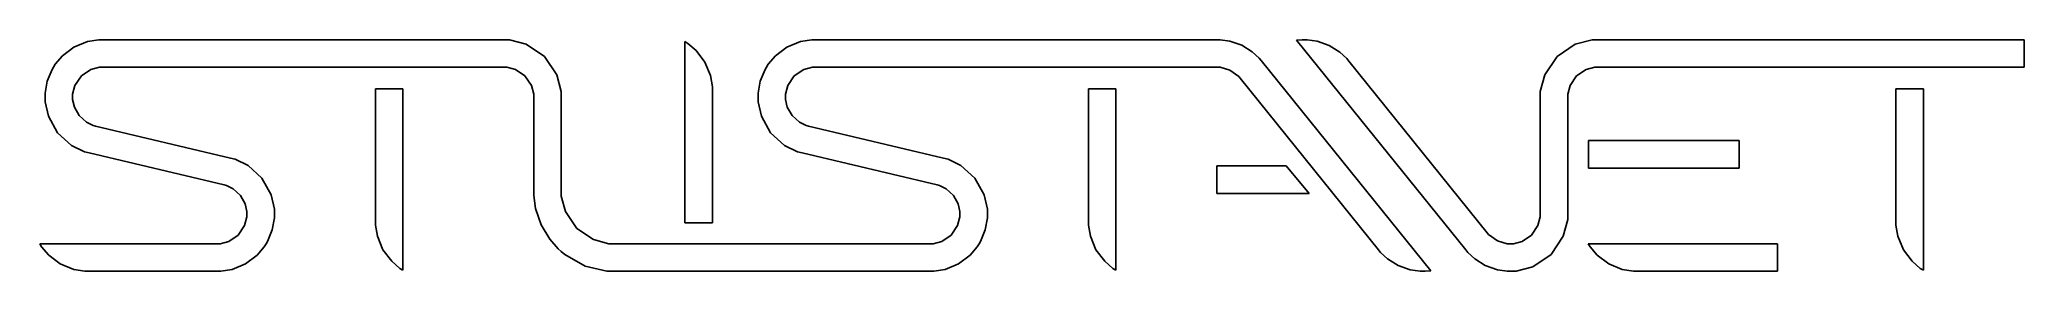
# Model space of a CAD drawing. Extents: x 0 to 229, y 0 to 27.
import ezdxf

# ---------------------------------------------------------------- set-up
doc = ezdxf.new("R2010")
doc.units = 0
doc.layers.get('0').update_dxf_attribs({"linetype": 'CONTINUOUS'})

msp = doc.modelspace()

# ---------------------------------------------------------------- linework, layer by layer
at = {"color": 0}
for p, q in [((4.13413, 26.1579), (2.80706, 25.1561)), ((4.13413, 26.1579), (2.80706, 25.1561)), ((5.69129, 26.8042), (4.13413, 26.1579)), ((5.69129, 26.8042), (4.13413, 26.1579)), ((6.98941, 27.0316), (5.69129, 26.8042)), ((6.98941, 27.0316), (5.69129, 26.8042)), ((7.42213, 27.0316), (6.98941, 27.0316)), ((7.42213, 27.0316), (6.98941, 27.0316)), ((53.7242, 27.0316), (7.42213, 27.0316)), ((53.7242, 27.0316), (7.42213, 27.0316)), ((54.3676, 27.0316), (53.7242, 27.0316)), ((54.3676, 27.0316), (53.7242, 27.0316)), ((56.2984, 26.5121), (54.3676, 27.0316)), ((56.2984, 26.5121), (54.3676, 27.0316)), ((58.4013, 25.0954), (56.2984, 26.5121)), ((58.4013, 25.0954), (56.2984, 26.5121)), ((74.5973, 26.8166), (74.9487, 26.603)), ((74.5973, 5.8856), (74.5973, 26.8166)), ((74.5973, 26.8166), (74.9487, 26.603)), ((74.5973, 5.8856), (74.5973, 26.8166)), ((74.9487, 26.603), (75.8956, 25.7803)), ((74.9487, 26.603), (75.8956, 25.7803)), ((75.8956, 25.7803), (76.8974, 24.4533)), ((75.8956, 25.7803), (76.8974, 24.4533)), ((86.3699, 26.1593), (85.0427, 25.1575)), ((86.3699, 26.1593), (85.0427, 25.1575)), ((87.9285, 26.8042), (86.3699, 26.1593)), ((87.9285, 26.8042), (86.3699, 26.1593)), ((89.2253, 27.0316), (87.9285, 26.8042)), ((89.2253, 27.0316), (87.9285, 26.8042)), ((89.6578, 27.0316), (89.2253, 27.0316)), ((89.6578, 27.0316), (89.2253, 27.0316)), ((135.96, 27.0316), (89.6578, 27.0316)), ((135.96, 27.0316), (89.6578, 27.0316)), ((136.333, 27.0316), (135.96, 27.0316)), ((136.333, 27.0316), (135.96, 27.0316)), ((137.454, 26.8635), (136.333, 27.0316)), ((137.454, 26.8635), (136.333, 27.0316)), ((138.828, 26.3798), (137.454, 26.8635)), ((138.828, 26.3798), (137.454, 26.8635)), ((140.043, 25.6219), (138.828, 26.3798)), ((140.043, 25.6219), (138.828, 26.3798)), ((140.838, 24.8984), (140.043, 25.6219)), ((140.838, 24.8984), (140.043, 25.6219)), ((145.212, 26.9847), (145.142, 26.9751)), ((145.212, 26.9847), (145.142, 26.9751)), ((145.142, 26.9751), (164.677, 2.77261)), ((145.142, 26.9751), (164.677, 2.77261)), ((145.795, 27.0316), (145.212, 26.9847)), ((145.795, 27.0316), (145.212, 26.9847)), ((146.014, 27.0316), (145.795, 27.0316)), ((146.014, 27.0316), (145.795, 27.0316)), ((146.392, 27.0316), (146.014, 27.0316)), ((146.392, 27.0316), (146.014, 27.0316)), ((147.526, 26.8593), (146.392, 27.0316)), ((147.526, 26.8593), (146.392, 27.0316)), ((148.913, 26.3646), (147.526, 26.8593)), ((148.913, 26.3646), (147.526, 26.8593)), ((150.14, 25.5888), (148.913, 26.3646)), ((150.14, 25.5888), (148.913, 26.3646)), ((150.938, 24.8488), (150.14, 25.5888)), ((150.938, 24.8488), (150.14, 25.5888)), ((177.305, 26.5121), (175.202, 25.0954)), ((177.305, 26.5121), (175.202, 25.0954)), ((179.236, 27.0316), (177.305, 26.5121)), ((179.236, 27.0316), (177.305, 26.5121)), ((179.881, 27.0316), (179.236, 27.0316)), ((179.881, 27.0316), (179.236, 27.0316)), ((229.093, 27.0316), (179.881, 27.0316)), ((229.093, 27.0316), (179.881, 27.0316)), ((229.093, 23.8566), (229.093, 27.0316)), ((229.093, 23.8566), (229.093, 27.0316)), ((1.61782, 23.6072), (1.05971, 22.2346)), ((1.61782, 23.6072), (1.05971, 22.2346)), ((1.77078, 23.8566), (1.61782, 23.6072)), ((1.77078, 23.8566), (1.61782, 23.6072)), ((1.98438, 24.2094), (1.77078, 23.8566)), ((1.98438, 24.2094), (1.77078, 23.8566)), ((2.80706, 25.1561), (1.98438, 24.2094)), ((2.80706, 25.1561), (1.98438, 24.2094)), ((4.98849, 22.8506), (6.08267, 23.5865)), ((4.98849, 22.8506), (6.08267, 23.5865)), ((6.08267, 23.5865), (7.08723, 23.8566)), ((6.08267, 23.5865), (7.08723, 23.8566)), ((7.08723, 23.8566), (7.42213, 23.8566)), ((7.08723, 23.8566), (7.42213, 23.8566)), ((7.42213, 23.8566), (53.7242, 23.8566)), ((7.42213, 23.8566), (53.7242, 23.8566)), ((53.7242, 23.8566), (54.0575, 23.8566)), ((53.7242, 23.8566), (54.0575, 23.8566)), ((54.0575, 23.8566), (55.0623, 23.5865)), ((54.0575, 23.8566), (55.0623, 23.5865)), ((55.0623, 23.5865), (56.1552, 22.8506)), ((55.0623, 23.5865), (56.1552, 22.8506)), ((59.8181, 22.9926), (58.4013, 25.0954)), ((59.8181, 22.9926), (58.4013, 25.0954)), ((60.3388, 21.0619), (59.8181, 22.9926)), ((60.3388, 21.0619), (59.8181, 22.9926)), ((76.8974, 24.4533), (77.5437, 22.8961)), ((76.8974, 24.4533), (77.5437, 22.8961)), ((77.5437, 22.8961), (77.7723, 21.598)), ((77.5437, 22.8961), (77.7723, 21.598)), ((83.8549, 23.6072), (83.2954, 22.2346)), ((83.8549, 23.6072), (83.2954, 22.2346)), ((84.008, 23.8566), (83.8549, 23.6072)), ((84.008, 23.8566), (83.8549, 23.6072)), ((84.2215, 24.2094), (84.008, 23.8566)), ((84.2215, 24.2094), (84.008, 23.8566)), ((85.0427, 25.1575), (84.2215, 24.2094)), ((85.0427, 25.1575), (84.2215, 24.2094)), ((87.2243, 22.8506), (88.3186, 23.5865)), ((87.2243, 22.8506), (88.3186, 23.5865)), ((88.3186, 23.5865), (89.323, 23.8566)), ((88.3186, 23.5865), (89.323, 23.8566)), ((89.323, 23.8566), (89.6578, 23.8566)), ((89.323, 23.8566), (89.6578, 23.8566)), ((89.6578, 23.8566), (135.96, 23.8566)), ((89.6578, 23.8566), (135.96, 23.8566)), ((135.96, 23.8566), (136.336, 23.8566)), ((135.96, 23.8566), (136.336, 23.8566)), ((136.336, 23.8566), (137.468, 23.5093)), ((136.336, 23.8566), (137.468, 23.5093)), ((137.468, 23.5093), (138.479, 22.7707)), ((137.468, 23.5093), (138.479, 22.7707)), ((141.064, 24.6242), (140.838, 24.8984)), ((141.064, 24.6242), (140.838, 24.8984)), ((160.646, 0.365181), (141.064, 24.6242)), ((160.646, 0.365181), (141.064, 24.6242)), ((151.164, 24.569), (150.938, 24.8488)), ((151.164, 24.569), (150.938, 24.8488)), ((167.149, 4.76388), (151.164, 24.569)), ((167.149, 4.76388), (151.164, 24.569)), ((173.786, 22.9926), (173.266, 21.0619)), ((173.786, 22.9926), (173.266, 21.0619)), ((175.202, 25.0954), (173.786, 22.9926)), ((175.202, 25.0954), (173.786, 22.9926)), ((177.449, 22.8506), (178.542, 23.5865)), ((177.449, 22.8506), (178.542, 23.5865)), ((178.542, 23.5865), (179.546, 23.8566)), ((178.542, 23.5865), (179.546, 23.8566)), ((179.546, 23.8566), (179.881, 23.8566)), ((179.546, 23.8566), (179.881, 23.8566)), ((179.881, 23.8566), (229.093, 23.8566)), ((179.881, 23.8566), (229.093, 23.8566)), ((1.05971, 22.2346), (0.80753, 20.8718)), ((1.05971, 22.2346), (0.80753, 20.8718)), ((0.80753, 20.8718), (0.80753, 20.417)), ((0.80753, 20.8718), (0.80753, 20.417)), ((3.98254, 20.7519), (4.25263, 21.7565)), ((3.98254, 20.7519), (4.25263, 21.7565)), ((3.98254, 20.417), (3.98254, 20.7519)), ((3.98254, 20.417), (3.98254, 20.7519)), ((4.25263, 21.7565), (4.98849, 22.8506)), ((4.25263, 21.7565), (4.98849, 22.8506)), ((38.9075, 6.07716), (38.9075, 21.3568)), ((38.9075, 21.3568), (42.0825, 21.3568)), ((38.9075, 6.07716), (38.9075, 21.3568)), ((38.9075, 21.3568), (42.0825, 21.3568)), ((42.0825, 21.3568), (42.0825, 0.425813)), ((42.0825, 21.3568), (42.0825, 0.425813)), ((56.1552, 22.8506), (56.8925, 21.7565)), ((56.1552, 22.8506), (56.8925, 21.7565)), ((56.8925, 21.7565), (57.1638, 20.7519)), ((56.8925, 21.7565), (57.1638, 20.7519)), ((57.1638, 20.7519), (57.1638, 20.417)), ((57.1638, 20.7519), (57.1638, 20.417)), ((60.3388, 20.417), (60.3388, 21.0619)), ((60.3388, 20.417), (60.3388, 21.0619)), ((77.7723, 21.598), (77.7723, 21.1653)), ((77.7723, 21.598), (77.7723, 21.1653)), ((77.7723, 21.1653), (77.7723, 5.8856)), ((77.7723, 21.1653), (77.7723, 5.8856)), ((83.2954, 22.2346), (83.0432, 20.8718)), ((83.2954, 22.2346), (83.0432, 20.8718)), ((83.0432, 20.8718), (83.0432, 20.417)), ((83.0432, 20.8718), (83.0432, 20.417)), ((86.2182, 20.7519), (86.4884, 21.7565)), ((86.2182, 20.7519), (86.4884, 21.7565)), ((86.2182, 20.417), (86.2182, 20.7519)), ((86.2182, 20.417), (86.2182, 20.7519)), ((86.4884, 21.7565), (87.2243, 22.8506)), ((86.4884, 21.7565), (87.2243, 22.8506)), ((121.145, 6.07854), (121.145, 21.3582)), ((121.145, 21.3582), (124.32, 21.3582)), ((121.145, 6.07854), (121.145, 21.3582)), ((121.145, 21.3582), (124.32, 21.3582)), ((124.32, 21.3582), (124.32, 0.427193)), ((124.32, 21.3582), (124.32, 0.427193)), ((138.479, 22.7707), (138.637, 22.575)), ((138.479, 22.7707), (138.637, 22.575)), ((138.637, 22.575), (154.623, 2.77124)), ((138.637, 22.575), (154.623, 2.77124)), ((173.266, 21.0619), (173.266, 20.417)), ((173.266, 21.0619), (173.266, 20.417)), ((176.441, 20.7519), (176.711, 21.7565)), ((176.441, 20.7519), (176.711, 21.7565)), ((176.441, 20.417), (176.441, 20.7519)), ((176.441, 20.417), (176.441, 20.7519)), ((176.711, 21.7565), (177.449, 22.8506)), ((176.711, 21.7565), (177.449, 22.8506)), ((214.278, 6.07716), (214.278, 21.3568)), ((214.278, 21.3568), (217.453, 21.3568)), ((214.278, 6.07716), (214.278, 21.3568)), ((214.278, 21.3568), (217.453, 21.3568)), ((217.453, 21.3568), (217.453, 0.425813)), ((217.453, 21.3568), (217.453, 0.425813)), ((0.80753, 20.417), (0.80753, 19.8617)), ((0.80753, 20.417), (0.80753, 19.8617)), ((0.80753, 19.8617), (1.19063, 18.1929)), ((0.80753, 19.8617), (1.19063, 18.1929)), ((3.98254, 20.129), (3.98254, 20.417)), ((3.98254, 20.129), (3.98254, 20.417)), ((4.18098, 19.2609), (3.98254, 20.129)), ((4.18098, 19.2609), (3.98254, 20.129)), ((4.73357, 18.2714), (4.18098, 19.2609)), ((4.73357, 18.2714), (4.18098, 19.2609)), ((57.1638, 20.417), (57.1638, 9.5691)), ((57.1638, 20.417), (57.1638, 9.5691)), ((60.3388, 9.5691), (60.3388, 20.417)), ((60.3388, 9.5691), (60.3388, 20.417)), ((83.0432, 20.417), (83.0432, 19.8617)), ((83.0432, 20.417), (83.0432, 19.8617)), ((83.0432, 19.8617), (83.4263, 18.1929)), ((83.0432, 19.8617), (83.4263, 18.1929)), ((86.2182, 20.129), (86.2182, 20.417)), ((86.2182, 20.129), (86.2182, 20.417)), ((86.4168, 19.2609), (86.2182, 20.129)), ((86.4168, 19.2609), (86.2182, 20.129)), ((86.9692, 18.2714), (86.4168, 19.2609)), ((86.9692, 18.2714), (86.4168, 19.2609)), ((173.266, 20.417), (173.266, 6.92326)), ((173.266, 20.417), (173.266, 6.92326)), ((176.441, 6.92326), (176.441, 20.417)), ((176.441, 6.92326), (176.441, 20.417)), ((1.19063, 18.1929), (2.25309, 16.2898)), ((1.19063, 18.1929), (2.25309, 16.2898)), ((2.25309, 16.2898), (3.85988, 14.8428)), ((2.25309, 16.2898), (3.85988, 14.8428)), ((5.57004, 17.519), (4.73357, 18.2714)), ((5.57004, 17.519), (4.73357, 18.2714)), ((6.34725, 17.1373), (5.57004, 17.519)), ((6.34725, 17.1373), (5.57004, 17.519)), ((6.62146, 17.0711), (6.34725, 17.1373)), ((6.62146, 17.0711), (6.34725, 17.1373)), ((22.1905, 13.3573), (6.62146, 17.0711)), ((22.1905, 13.3573), (6.62146, 17.0711)), ((83.4263, 18.1929), (84.4889, 16.2898)), ((83.4263, 18.1929), (84.4889, 16.2898)), ((84.4889, 16.2898), (86.0972, 14.8428)), ((84.4889, 16.2898), (86.0972, 14.8428)), ((87.8057, 17.519), (86.9692, 18.2714)), ((87.8057, 17.519), (86.9692, 18.2714)), ((88.5832, 17.1373), (87.8057, 17.519)), ((88.5832, 17.1373), (87.8057, 17.519)), ((88.8573, 17.0711), (88.5832, 17.1373)), ((88.8573, 17.0711), (88.5832, 17.1373)), ((104.428, 13.3573), (88.8573, 17.0711)), ((104.428, 13.3573), (88.8573, 17.0711)), ((3.85988, 14.8428), (5.35506, 14.1084)), ((3.85988, 14.8428), (5.35506, 14.1084)), ((5.35506, 14.1084), (5.88148, 13.9829)), ((5.35506, 14.1084), (5.88148, 13.9829)), ((5.88148, 13.9829), (21.4519, 10.2691)), ((5.88148, 13.9829), (21.4519, 10.2691)), ((86.0972, 14.8428), (87.5923, 14.1084)), ((86.0972, 14.8428), (87.5923, 14.1084)), ((87.5923, 14.1084), (88.1186, 13.9829)), ((87.5923, 14.1084), (88.1186, 13.9829)), ((88.1186, 13.9829), (103.689, 10.2691)), ((88.1186, 13.9829), (103.689, 10.2691)), ((178.822, 15.3899), (196.202, 15.3899)), ((178.822, 12.2149), (178.822, 15.3899)), ((178.822, 15.3899), (196.202, 15.3899)), ((178.822, 12.2149), (178.822, 15.3899)), ((196.202, 15.3899), (196.202, 12.2149)), ((196.202, 15.3899), (196.202, 12.2149)), ((22.7156, 13.2333), (22.1905, 13.3573)), ((22.7156, 13.2333), (22.1905, 13.3573)), ((24.2108, 12.4988), (22.7156, 13.2333)), ((24.2108, 12.4988), (22.7156, 13.2333)), ((25.8189, 11.0519), (24.2108, 12.4988)), ((25.8189, 11.0519), (24.2108, 12.4988)), ((104.953, 13.2333), (104.428, 13.3573)), ((104.953, 13.2333), (104.428, 13.3573)), ((106.448, 12.4988), (104.953, 13.2333)), ((106.448, 12.4988), (104.953, 13.2333)), ((108.056, 11.0519), (106.448, 12.4988)), ((108.056, 11.0519), (106.448, 12.4988)), ((135.96, 9.30451), (135.96, 12.4795)), ((135.96, 12.4795), (143.947, 12.4795)), ((135.96, 9.30451), (135.96, 12.4795)), ((135.96, 12.4795), (143.947, 12.4795)), ((143.947, 12.4795), (146.593, 9.30451)), ((143.947, 12.4795), (146.593, 9.30451)), ((196.202, 12.2149), (178.822, 12.2149)), ((196.202, 12.2149), (178.822, 12.2149)), ((21.4519, 10.2691), (21.7248, 10.2044)), ((21.4519, 10.2691), (21.7248, 10.2044)), ((21.7248, 10.2044), (22.502, 9.82267)), ((21.7248, 10.2044), (22.502, 9.82267)), ((22.502, 9.82267), (23.3385, 9.07023)), ((22.502, 9.82267), (23.3385, 9.07023)), ((26.8814, 9.1488), (25.8189, 11.0519)), ((26.8814, 9.1488), (25.8189, 11.0519)), ((57.1638, 9.5691), (57.1638, 9.06336)), ((57.1638, 9.5691), (57.1638, 9.06336)), ((60.3388, 8.97791), (60.3388, 9.5691)), ((60.3388, 8.97791), (60.3388, 9.5691)), ((103.689, 10.2691), (103.962, 10.2044)), ((103.689, 10.2691), (103.962, 10.2044)), ((103.962, 10.2044), (104.739, 9.82267)), ((103.962, 10.2044), (104.739, 9.82267)), ((104.739, 9.82267), (105.574, 9.07023)), ((104.739, 9.82267), (105.574, 9.07023)), ((109.117, 9.1488), (108.056, 11.0519)), ((109.117, 9.1488), (108.056, 11.0519)), ((146.593, 9.30451), (135.96, 9.30451)), ((146.593, 9.30451), (135.96, 9.30451)), ((23.3385, 9.07023), (23.8911, 8.08083)), ((23.3385, 9.07023), (23.8911, 8.08083)), ((23.8911, 8.08083), (24.0909, 7.21265)), ((23.8911, 8.08083), (24.0909, 7.21265)), ((24.0909, 7.21265), (24.0909, 6.92326)), ((24.0909, 7.21265), (24.0909, 6.92326)), ((24.0909, 6.92326), (24.0909, 6.58978)), ((24.0909, 6.92326), (24.0909, 6.58978)), ((27.2659, 7.47998), (26.8814, 9.1488)), ((27.2659, 7.47998), (26.8814, 9.1488)), ((27.2659, 6.92326), (27.2659, 7.47998)), ((27.2659, 6.92326), (27.2659, 7.47998)), ((27.2659, 6.46987), (27.2659, 6.92326)), ((27.2659, 6.46987), (27.2659, 6.92326)), ((57.1638, 9.06336), (57.3857, 7.54338)), ((57.1638, 9.06336), (57.3857, 7.54338)), ((57.3857, 7.54338), (58.021, 5.67337)), ((57.3857, 7.54338), (58.021, 5.67337)), ((60.8171, 7.20164), (60.3388, 8.97791)), ((60.8171, 7.20164), (60.3388, 8.97791)), ((62.1206, 5.26687), (60.8171, 7.20164)), ((62.1206, 5.26687), (60.8171, 7.20164)), ((105.574, 9.07023), (106.127, 8.08083)), ((105.574, 9.07023), (106.127, 8.08083)), ((106.127, 8.08083), (106.327, 7.21265)), ((106.127, 8.08083), (106.327, 7.21265)), ((106.327, 7.21265), (106.327, 6.92326)), ((106.327, 7.21265), (106.327, 6.92326)), ((106.327, 6.92326), (106.327, 6.58978)), ((106.327, 6.92326), (106.327, 6.58978)), ((109.502, 7.47998), (109.117, 9.1488)), ((109.502, 7.47998), (109.117, 9.1488)), ((109.502, 6.92326), (109.502, 7.47998)), ((109.502, 6.92326), (109.502, 7.47998)), ((109.502, 6.46987), (109.502, 6.92326)), ((109.502, 6.46987), (109.502, 6.92326)), ((173.266, 6.92326), (173.266, 6.58978)), ((173.266, 6.92326), (173.266, 6.58978)), ((176.441, 6.27973), (176.441, 6.92326)), ((176.441, 6.27973), (176.441, 6.92326)), ((23.8194, 5.58518), (23.0821, 4.49104)), ((23.8194, 5.58518), (23.0821, 4.49104)), ((24.0909, 6.58978), (23.8194, 5.58518)), ((24.0909, 6.58978), (23.8194, 5.58518)), ((26.4542, 3.73447), (27.0123, 5.10702)), ((26.4542, 3.73447), (27.0123, 5.10702)), ((27.0123, 5.10702), (27.2659, 6.46987)), ((27.0123, 5.10702), (27.2659, 6.46987)), ((38.9075, 5.64582), (38.9075, 6.07716)), ((38.9075, 5.64582), (38.9075, 6.07716)), ((39.135, 4.34908), (38.9075, 5.64582)), ((39.135, 4.34908), (38.9075, 5.64582)), ((58.021, 5.67337), (59.0215, 4.00734)), ((58.021, 5.67337), (59.0215, 4.00734)), ((64.0553, 3.96325), (62.1206, 5.26687)), ((64.0553, 3.96325), (62.1206, 5.26687)), ((77.7723, 5.8856), (74.5973, 5.8856)), ((77.7723, 5.8856), (74.5973, 5.8856)), ((106.055, 5.58518), (105.319, 4.49104)), ((106.055, 5.58518), (105.319, 4.49104)), ((106.327, 6.58978), (106.055, 5.58518)), ((106.327, 6.58978), (106.055, 5.58518)), ((108.69, 3.73447), (109.248, 5.10702)), ((108.69, 3.73447), (109.248, 5.10702)), ((109.248, 5.10702), (109.502, 6.46987)), ((109.248, 5.10702), (109.502, 6.46987)), ((121.145, 5.6472), (121.145, 6.07854)), ((121.145, 5.6472), (121.145, 6.07854)), ((121.372, 4.34908), (121.145, 5.6472)), ((121.372, 4.34908), (121.145, 5.6472)), ((167.306, 4.56957), (167.149, 4.76388)), ((167.306, 4.56957), (167.149, 4.76388)), ((172.995, 5.58518), (172.259, 4.49104)), ((172.995, 5.58518), (172.259, 4.49104)), ((173.266, 6.58978), (172.995, 5.58518)), ((173.266, 6.58978), (172.995, 5.58518)), ((175.92, 4.34908), (176.441, 6.27973)), ((175.92, 4.34908), (176.441, 6.27973)), ((214.278, 5.64582), (214.278, 6.07716)), ((214.278, 5.64582), (214.278, 6.07716)), ((214.505, 4.34908), (214.278, 5.64582)), ((214.505, 4.34908), (214.278, 5.64582)), ((20.6513, 3.48368), (0.183279, 3.48368)), ((0.183279, 3.48368), (0.183279, 3.4823)), ((20.6513, 3.48368), (0.183279, 3.48368)), ((0.183279, 3.48368), (0.183279, 3.4823)), ((0.183279, 3.4823), (0.396875, 3.1309)), ((0.183279, 3.4823), (0.396875, 3.1309)), ((0.396875, 3.1309), (1.21956, 2.18419)), ((0.396875, 3.1309), (1.21956, 2.18419)), ((20.9848, 3.48368), (20.6513, 3.48368)), ((20.9848, 3.48368), (20.6513, 3.48368)), ((21.9893, 3.75514), (20.9848, 3.48368)), ((21.9893, 3.75514), (20.9848, 3.48368)), ((23.0821, 4.49104), (21.9893, 3.75514)), ((23.0821, 4.49104), (21.9893, 3.75514)), ((25.265, 2.18557), (26.0863, 3.13228)), ((25.265, 2.18557), (26.0863, 3.13228)), ((26.0863, 3.13228), (26.3012, 3.48368)), ((26.0863, 3.13228), (26.3012, 3.48368)), ((26.3012, 3.48368), (26.4542, 3.73447)), ((26.3012, 3.48368), (26.4542, 3.73447)), ((39.7799, 2.79053), (39.135, 4.34908)), ((39.7799, 2.79053), (39.135, 4.34908)), ((40.7818, 1.46348), (39.7799, 2.79053)), ((40.7818, 1.46348), (39.7799, 2.79053)), ((59.0215, 4.00734), (59.9765, 2.90904)), ((59.0215, 4.00734), (59.9765, 2.90904)), ((59.9765, 2.90904), (60.3388, 2.59209)), ((59.9765, 2.90904), (60.3388, 2.59209)), ((60.3388, 2.59209), (60.7452, 2.23793)), ((60.3388, 2.59209), (60.7452, 2.23793)), ((65.8315, 3.48368), (64.0553, 3.96325)), ((65.8315, 3.48368), (64.0553, 3.96325)), ((66.4242, 3.48368), (65.8315, 3.48368)), ((66.4242, 3.48368), (65.8315, 3.48368)), ((102.887, 3.48368), (66.4242, 3.48368)), ((102.887, 3.48368), (66.4242, 3.48368)), ((103.221, 3.48368), (102.887, 3.48368)), ((103.221, 3.48368), (102.887, 3.48368)), ((104.225, 3.75514), (103.221, 3.48368)), ((104.225, 3.75514), (103.221, 3.48368)), ((105.319, 4.49104), (104.225, 3.75514)), ((105.319, 4.49104), (104.225, 3.75514)), ((107.501, 2.18557), (108.324, 3.13228)), ((107.501, 2.18557), (108.324, 3.13228)), ((108.324, 3.13228), (108.538, 3.48368)), ((108.324, 3.13228), (108.538, 3.48368)), ((108.538, 3.48368), (108.69, 3.73447)), ((108.538, 3.48368), (108.69, 3.73447)), ((122.018, 2.7919), (121.372, 4.34908)), ((122.018, 2.7919), (121.372, 4.34908)), ((123.02, 1.46485), (122.018, 2.7919)), ((123.02, 1.46485), (122.018, 2.7919)), ((154.623, 2.77124), (154.848, 2.49287)), ((154.623, 2.77124), (154.848, 2.49287)), ((154.848, 2.49287), (155.645, 1.75286)), ((154.848, 2.49287), (155.645, 1.75286)), ((164.677, 2.77261), (164.677, 2.77124)), ((164.677, 2.77261), (164.677, 2.77124)), ((164.677, 2.77124), (164.902, 2.49287)), ((164.677, 2.77124), (164.902, 2.49287)), ((164.902, 2.49287), (165.699, 1.75286)), ((164.902, 2.49287), (165.699, 1.75286)), ((168.318, 3.83233), (167.306, 4.56957)), ((168.318, 3.83233), (167.306, 4.56957)), ((169.449, 3.48368), (168.318, 3.83233)), ((169.449, 3.48368), (168.318, 3.83233)), ((169.827, 3.48368), (169.449, 3.48368)), ((169.827, 3.48368), (169.449, 3.48368)), ((170.16, 3.48368), (169.827, 3.48368)), ((170.16, 3.48368), (169.827, 3.48368)), ((171.165, 3.75514), (170.16, 3.48368)), ((171.165, 3.75514), (170.16, 3.48368)), ((172.259, 4.49104), (171.165, 3.75514)), ((172.259, 4.49104), (171.165, 3.75514)), ((174.504, 2.2462), (175.92, 4.34908)), ((174.504, 2.2462), (175.92, 4.34908)), ((178.806, 3.48368), (179.02, 3.13228)), ((200.64, 3.48368), (178.806, 3.48368)), ((178.806, 3.48368), (179.02, 3.13228)), ((200.64, 3.48368), (178.806, 3.48368)), ((179.02, 3.13228), (179.842, 2.18557)), ((179.02, 3.13228), (179.842, 2.18557)), ((200.64, 0.308681), (200.64, 3.48368)), ((200.64, 0.308681), (200.64, 3.48368)), ((215.152, 2.79053), (214.505, 4.34908)), ((215.152, 2.79053), (214.505, 4.34908)), ((216.154, 1.46348), (215.152, 2.79053)), ((216.154, 1.46348), (215.152, 2.79053)), ((1.21956, 2.18419), (2.54661, 1.18236)), ((1.21956, 2.18419), (2.54661, 1.18236)), ((2.54661, 1.18236), (4.10379, 0.537436)), ((2.54661, 1.18236), (4.10379, 0.537436)), ((4.10379, 0.537436), (5.40191, 0.308681)), ((4.10379, 0.537436), (5.40191, 0.308681)), ((5.40191, 0.308681), (5.83463, 0.308681)), ((5.40191, 0.308681), (5.83463, 0.308681)), ((5.83463, 0.308681), (20.6513, 0.308681)), ((5.83463, 0.308681), (20.6513, 0.308681)), ((20.6513, 0.308681), (21.0826, 0.308681)), ((20.6513, 0.308681), (21.0826, 0.308681)), ((21.0826, 0.308681), (22.3793, 0.537436)), ((21.0826, 0.308681), (22.3793, 0.537436)), ((22.3793, 0.537436), (23.9379, 1.18374)), ((22.3793, 0.537436), (23.9379, 1.18374)), ((23.9379, 1.18374), (25.265, 2.18557)), ((23.9379, 1.18374), (25.265, 2.18557)), ((41.7297, 0.640789), (40.7818, 1.46348)), ((41.7297, 0.640789), (40.7818, 1.46348)), ((42.0825, 0.425813), (41.7297, 0.640789)), ((42.0825, 0.425813), (41.7297, 0.640789)), ((60.7452, 2.23793), (63.1169, 0.917773)), ((60.7452, 2.23793), (63.1169, 0.917773)), ((63.1169, 0.917773), (65.5973, 0.308681)), ((63.1169, 0.917773), (65.5973, 0.308681)), ((65.5973, 0.308681), (66.4242, 0.308681)), ((65.5973, 0.308681), (66.4242, 0.308681)), ((66.4242, 0.308681), (102.887, 0.308681)), ((66.4242, 0.308681), (102.887, 0.308681)), ((102.887, 0.308681), (103.318, 0.308681)), ((102.887, 0.308681), (103.318, 0.308681)), ((103.318, 0.308681), (104.617, 0.537436)), ((103.318, 0.308681), (104.617, 0.537436)), ((104.617, 0.537436), (106.174, 1.18374)), ((104.617, 0.537436), (106.174, 1.18374)), ((106.174, 1.18374), (107.501, 2.18557)), ((106.174, 1.18374), (107.501, 2.18557)), ((123.967, 0.642165), (123.02, 1.46485)), ((123.967, 0.642165), (123.02, 1.46485)), ((124.32, 0.427193), (123.967, 0.642165)), ((124.32, 0.427193), (123.967, 0.642165)), ((155.645, 1.75286), (156.872, 0.977029)), ((155.645, 1.75286), (156.872, 0.977029)), ((156.872, 0.977029), (158.259, 0.482314)), ((156.872, 0.977029), (158.259, 0.482314)), ((158.259, 0.482314), (159.393, 0.308681)), ((158.259, 0.482314), (159.393, 0.308681)), ((159.393, 0.308681), (159.772, 0.308681)), ((159.393, 0.308681), (159.772, 0.308681)), ((159.772, 0.308681), (159.99, 0.308681)), ((159.772, 0.308681), (159.99, 0.308681)), ((159.99, 0.308681), (160.575, 0.356912)), ((159.99, 0.308681), (160.575, 0.356912)), ((160.575, 0.356912), (160.646, 0.365181)), ((160.575, 0.356912), (160.646, 0.365181)), ((165.699, 1.75286), (166.926, 0.977029)), ((165.699, 1.75286), (166.926, 0.977029)), ((166.926, 0.977029), (168.313, 0.482314)), ((166.926, 0.977029), (168.313, 0.482314)), ((168.313, 0.482314), (169.448, 0.308681)), ((168.313, 0.482314), (169.448, 0.308681)), ((169.448, 0.308681), (169.827, 0.308681)), ((169.448, 0.308681), (169.827, 0.308681)), ((169.827, 0.308681), (170.47, 0.308681)), ((169.827, 0.308681), (170.47, 0.308681)), ((170.47, 0.308681), (172.401, 0.829578)), ((170.47, 0.308681), (172.401, 0.829578)), ((172.401, 0.829578), (174.504, 2.2462)), ((172.401, 0.829578), (174.504, 2.2462)), ((179.842, 2.18557), (181.169, 1.18374)), ((179.842, 2.18557), (181.169, 1.18374)), ((181.169, 1.18374), (182.727, 0.537436)), ((181.169, 1.18374), (182.727, 0.537436)), ((182.727, 0.537436), (184.025, 0.308681)), ((182.727, 0.537436), (184.025, 0.308681)), ((184.025, 0.308681), (184.457, 0.308681)), ((184.025, 0.308681), (184.457, 0.308681)), ((184.457, 0.308681), (200.64, 0.308681)), ((184.457, 0.308681), (200.64, 0.308681)), ((217.1, 0.640789), (216.154, 1.46348)), ((217.1, 0.640789), (216.154, 1.46348)), ((217.453, 0.425813), (217.1, 0.640789)), ((217.453, 0.425813), (217.1, 0.640789))]:
    msp.add_line(p, q, dxfattribs=at)

doc.saveas('drawing.dxf')
